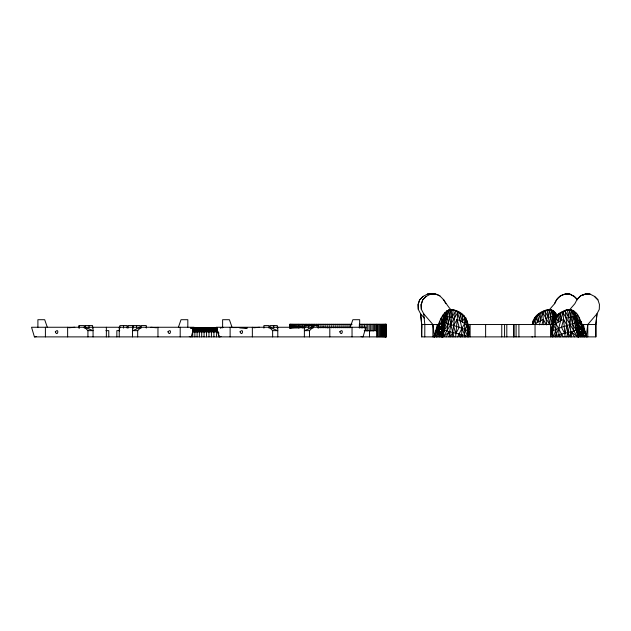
<?xml version="1.0" encoding="UTF-8"?>
<svg xmlns="http://www.w3.org/2000/svg" width="631" height="631" viewBox="0 0 631 631"><rect width="100%" height="100%" fill="white"/><g stroke="black" fill="none" stroke-linecap="round" stroke-linejoin="round"><path stroke-width="0.95" d="M87.922 336.883L87.922 330.644L84.562 327.26L93.065 330.644L87.922 330.644M106.363 336.883L106.363 327.26M108.777 336.883L108.777 330.644L105.898 330.644M116.845 336.883L116.845 330.644L119.724 330.644M119.235 336.883L119.235 327.26M272.639 336.883L272.639 330.644L269.279 327.26L277.782 330.644L272.639 330.644M339.92 327.931L339.92 324.287M341.947 327.931L341.947 324.287M343.966 327.931L343.966 324.287M345.977 327.931L345.977 324.287M347.973 327.931L347.973 324.287M349.945 327.931L349.945 324.287M359.362 328.167L359.362 324.287L386.148 324.287L386.148 336.883L34.413 336.883L31.55 327.26L194.048 327.26L191.185 336.883L189.268 336.583M361.129 328.167L361.129 324.287M364.529 328.167L364.529 324.287M366.146 331.07L366.146 324.287M367.707 331.07L367.707 324.287M369.214 331.07L369.214 324.287M369.514 336.883L369.514 330.66M372.03 331.07L372.03 324.287M375.729 330.66L375.729 324.287M376.691 336.883L376.691 324.287M376.817 330.66L376.817 324.287M377.393 336.883L377.393 324.287M379.397 336.883L379.397 324.287M380.454 336.883L380.454 324.287M383.12 336.883L383.12 324.287M383.829 336.883L383.829 324.287M384.445 336.883L384.445 324.287M384.965 336.883L384.965 324.287M385.399 336.883L385.399 324.287M385.73 336.883L385.73 324.287M385.967 336.883L385.967 324.287M386.109 336.883L386.093 324.287M569.075 310.397L574.849 303.708L577.16 299.307L580.662 295.765L585.292 294.125L590.174 294.164L594.497 296.389L597.928 299.843L599.45 304.473L599.284 309.379L596.973 313.788L595.861 324.531L595.901 336.883L421.666 336.883L421.729 324.531L420.609 313.796L418.282 309.379L418.116 304.465L419.639 299.843L423.07 296.389L427.392 294.164L432.267 294.117M424.766 336.883L424.829 324.531L423.709 313.796L421.382 309.379L421.216 304.473L422.738 299.843L426.17 296.389M440.572 331.685L440.572 332.553L438.482 332.852L436.163 330.273C439.531 322.362 443.096 306.784 454.801 310.247C466.822 313.102 470.229 325.927 468.51 336.883C460.109 333.547 451.07 332.845 442.631 329.469C439.988 335.708 436.944 326.637 441.826 329.8C440.651 335.858 436.904 326.235 441.771 329.8M501.755 336.883L501.771 324.531M504.571 336.883L504.571 324.531M506.811 336.883L506.811 324.531M535.041 336.883L535.041 324.531M579.7 320.296L579.25 317.787L582.799 325.785L581.956 329.082C580.181 328.514 576.497 330.384 580.394 331.646C581.411 331.472 581.821 330.06 581.064 329.358C577.136 327.907 580.512 321.021 579.25 317.787C577.042 311.422 569.801 307.329 563.68 311.17C552.661 314.522 551.108 327.008 552.157 336.883C560.565 333.547 569.604 332.845 578.043 329.469C578.627 330.147 579.944 333.113 581.372 330.841C582.105 329.24 579.447 328.152 578.84 329.8M580.134 328.964L571.694 309.892L567.963 309.766C555.785 312.921 551.431 325.21 552.985 336.883M438.908 324.949L437.867 325.785L438.719 329.082C443.412 330.258 440.509 320.564 441.416 317.787L441.116 319.46M442.623 336.883L444.429 329.926C441.771 325.32 442.915 319.759 443.23 314.727L444.374 317.054L442.631 331.172L441.81 332.174L439.933 332.9L439.452 336.883L438.34 330.321L439.626 321.55L439.839 324.799L437.267 331.811L436.415 336.883M580.607 336.883L580.741 332.9L582.326 330.321L581.041 321.55L580.835 324.799L583.407 331.811L584.251 336.883M586.893 336.883L586.144 334.793L583.407 331.811C582.523 331.867 580.047 330.328 581.34 332.174L578.698 336.883L579.345 331.449M433.773 336.883L434.53 334.793L437.267 331.811L438.719 331.559L439.72 332.379L441.968 336.883L442.15 331.898L441.534 331.283M532.722 336.883L531.894 336.883M578.051 336.883L576.237 329.926L577.499 327.158L579.345 326.29L582.216 328.033L582.287 329.887L583.407 331.811L582.192 332.852L581.214 336.883C580.962 330.92 579.534 329.437 578.698 336.883L576.237 329.926L571.694 309.892L569.88 324.618L566.741 336.883M440.572 328.964L448.98 309.892L451.055 309.766L456.986 311.17C459.202 319.278 463.903 328.301 460.898 336.883M455.645 336.883L457.83 312.369L454.801 310.247L450.692 309.892M467.689 336.883L467.05 325.359L462.278 321.897L462.602 315.397L461.624 313.694L460.267 313.694L457.83 312.369L443.254 336.883L449.714 331.378L453.224 310.247M569.974 309.892L565.865 310.247L565.187 311.17L563.68 311.17L562.836 312.369L561.409 312.369L560.399 313.694L559.05 313.694L558.064 315.397L556.794 315.397C554.712 322.331 557.757 330.155 552.993 336.489L550.548 324.531L550.548 336.883L552.125 330.628L552.511 324.531M195.058 329.358L193.196 328.917L195.121 328.428L195.342 329.556L195.121 328.428L198.978 327.576L190.381 327.844M462.278 321.897L460.267 313.694L462.602 315.397L463.88 315.397L464.637 317.74L462.278 321.897L459.699 320.58L460.267 313.694L459.265 312.369L457.83 312.369M438.719 331.559C441.345 330.25 441.692 334.911 441.968 336.883L442.426 331.559C449.375 326.558 449.304 317.361 451.055 309.766L451.977 317.519L454.462 318.418L452.198 336.883M533.534 324.484C533.589 319.128 537.628 315.658 541.146 312.369L542.573 312.369L549.617 324.618L552.149 323.869L552.78 316.399L551.431 309.892C542.841 309.103 533.037 315.476 532.312 324.531M468.155 324.531L468.549 330.628L470.119 336.883L470.119 324.531L468.549 330.628L467.468 330.628L468.092 324.531L464.724 329.374L464.605 336.883L465.41 336.883L461.971 328.262L466.183 320.974L465.852 317.74L464.637 317.74L462.602 315.397M551.628 310.767L553.411 310.767L556.029 317.054L557.173 314.727L553.411 310.767L551.431 309.892L547.18 310.247L540.136 313.694L538.787 313.694L537.801 315.397L536.531 315.397L535.766 317.74L535.703 323.553L534.22 320.974L534.56 317.74L535.766 317.74L538.133 321.897L534.528 324.452M563.057 336.883L554.483 320.974L554.823 317.74L556.029 317.74L558.396 321.897L553.624 325.359L552.582 324.531L553.206 330.628L552.125 330.628M555.272 336.883L558.695 328.262L562.836 312.369L577.42 336.883L570.952 331.378L570.353 336.883L567.932 332.616L565.187 311.17L568.697 317.519L571.678 336.883M578.966 329.563L577.499 327.158L576.292 317.054L577.436 314.727C578.572 319.625 577.065 324.665 578.043 329.469C577.089 331.874 580.252 333.326 582.192 332.852L584.211 336.007L586.373 336.883L586.144 334.793L582.799 325.785L583.02 327.584M566.204 318.418L568.697 317.519L569.612 309.766C571.363 317.361 571.3 326.558 578.248 331.559L578.698 336.883L579.581 331.575M437.543 328.483L437.867 325.785M439.815 331.449L438.482 332.852L437.969 336.883L434.53 334.793L436.163 330.273L441.329 326.29L443.167 327.158L441.7 329.563M586.325 335.929L587.769 324.531L596.973 313.788L595.861 324.531L581.009 324.531M448.988 336.883L449.714 331.378L446.117 336.883M454.462 318.418L455.487 311.17L451.977 317.519L445.912 316.312L443.167 327.158L441.534 329.358M468.549 330.628L467.674 336.489L464.724 329.374L464.637 317.74L466.183 320.974L467.05 325.359L467.342 320.974L466.183 320.974M439.839 324.799L444.374 317.054L445.084 312.384M193.047 330.463L193.047 329.114L193.047 330.25M445.912 316.312L446.993 310.767L448.775 310.767L448.98 309.892L450.786 324.618L453.926 336.883M440.304 331.654L440.059 336.883M580.362 328.988L580.536 328.136L579.345 326.29L578.043 329.469M434.112 336.883L434.53 334.793L434.302 336.883L436.463 336.007L438.482 332.852M193.891 329.958L216.875 329.958L216.441 336.883M584.03 336.883L584.211 336.007L586.144 334.793L586.42 336.181M448.98 309.892L446.149 323.04L442.292 336.883M446.78 330.904L448.255 323.869L447.624 316.399L444.689 321.802L444.429 329.926L441.968 336.883L441.093 331.575M434.893 334.982L437.259 324.531M539.442 324.847L542.573 312.369L543.417 311.17L544.924 311.17L545.602 310.247L549.711 309.892M538.133 321.897L540.136 313.694L540.704 320.58L538.133 321.897L537.801 315.397M558.396 321.897L560.399 313.694L560.967 320.58L558.396 321.897L558.064 315.397M541.934 324.752L543.338 319.46L542.573 312.369M562.836 312.369L563.601 319.46L561.487 327.402L564.895 333.799L565.029 336.883M439.31 330.841L437.267 331.811C437.567 329.39 440.99 326.322 442.631 329.469M421.224 304.465L421.39 309.379L421.224 304.465L422.746 299.851L426.177 296.404L430.5 294.164C441.842 291.632 445.131 304.276 451.591 310.397M217.553 327.576L217.419 327.97L217.553 327.576L200.974 327.576L194.032 329.421L193.252 330.463L193.252 329.003M178.399 327.26L181.018 319.704L187.817 319.704L187.817 327.26M350.244 327.26L352.863 319.704L359.662 319.704L359.662 327.26M217.143 328.917L195.76 328.917L194.032 329.421L193.504 330.234L194.032 329.421L197.495 328.428L215.605 328.428L216.149 327.576M440.052 331.575L439.72 332.379L441.006 332.505M441.093 329.066L441.424 328.262M457.609 336.883L461.971 328.262L467.468 330.628M580.623 329.066L580.954 328.262L582.216 328.033L584.503 330.273L584.763 332.987M444.374 317.054L446.993 310.767M557.843 336.883L558.956 334.327L558.695 328.262L574.518 323.04L576.758 320.682M214.792 329.958L213.925 331.969L213.925 336.883M194.75 329.201L195.121 328.428L197.361 329.003M548.812 310.397L554.586 303.708L556.897 299.307L560.399 295.765L565.029 294.125L569.911 294.164L574.234 296.389L577.665 299.843M554.586 303.708C556.716 297.288 563.081 292.839 569.903 294.172L574.234 296.404L576.979 299.157M215.068 329.421L215.605 328.428M452.742 332.616L450.313 336.883L449.714 331.378M457.065 319.46L453.523 325.588L455.779 333.799L459.179 327.402L457.065 319.46L459.699 320.58M561.913 334.115L560.296 336.883L558.956 334.327L559.768 336.883M441.329 329.193L441.81 328.467L441.329 326.29L440.138 328.136L440.304 328.988M580.851 329.193L581.34 328.467L581.672 328.743L582.161 329.469L581.356 329.8M212.726 329.958L211.424 331.969L211.424 336.883M584.503 330.273L583.407 331.811L581.356 330.841M582.216 328.033L581.064 329.358M213.136 329.421L214.753 327.576L214.351 327.97M439.31 329.8L438.513 329.469L438.458 328.033L439.72 328.262L441.329 326.29M210.675 329.958L208.948 331.969L208.948 336.883M577.941 323.317L579.345 321.897L576.292 317.054L573.674 310.767L571.891 310.767M137.676 330.644L141.036 327.26L132.534 330.644L137.676 330.644L137.676 336.883M309.521 330.644L312.881 327.26L304.379 330.644L309.521 330.644L309.521 336.883M577.16 299.307L580.67 295.765L585.3 294.117L590.166 294.172L585.292 294.125L580.67 295.765M423.078 296.404L419.639 299.851L418.116 304.473L418.29 309.379M438.995 331.898L439.61 331.283M579.14 331.283L578.524 331.898L578.698 336.883M211.211 329.421L213.373 327.576L212.828 327.97M194.427 329.066L195.121 328.428L193.196 328.917M208.648 329.958L206.495 331.969L206.495 336.883M209.318 329.421L212 327.576L211.33 327.97M206.652 329.958L204.073 331.969L204.073 336.883M195.594 329.035L197.495 328.428L196.367 329.224M193.788 330.013L195.058 329.248M578.248 331.559L578.966 331.078M204.681 329.958L201.699 331.969L201.699 336.883M207.449 329.421L210.651 327.576M196.044 329.279L197.495 328.428L196.075 329.137M584.211 336.007L582.697 336.883L581.956 331.559M580.362 331.654L580.851 331.449M197.014 329.224L199.23 327.97L215.881 327.97M199.538 328.38L200.974 327.576M202.756 329.958L199.372 331.969L199.372 336.883M205.611 329.421L209.326 327.576M194.103 328.98L195.121 328.428L193.504 328.948L193.504 330.463M581.34 328.467L579.242 328.262L578.864 328.467L579.345 329.193M200.879 329.958L197.093 331.969L197.093 336.883M203.805 329.421L208.025 327.576M199.041 329.958L194.876 331.969L194.876 336.883M553.206 330.628L558.695 328.262M192.723 336.883L192.723 331.969L197.266 329.958M202.046 329.421L206.755 327.576M540.704 320.58L543.338 319.46L546.438 324.823M560.967 320.58L563.601 319.46L567.143 325.588L564.895 333.799L563.601 319.46M195.547 329.958L192.526 331.172L216.607 331.172L218.176 331.938M578.84 330.841L578.043 331.172L576.237 329.926L575.985 321.802L573.674 310.767M200.335 329.421L205.517 327.576M546.761 324.697L545.941 318.418L550.737 316.825L554.491 316.312L555.296 318.063M198.67 329.421L204.318 327.576M197.061 329.421L203.158 327.576M195.515 329.421L202.038 327.576M198.773 328.428L200.406 327.97M439.791 329.193L439.334 328.467M194.025 328.428L198.071 327.576M193.709 328.278L197.211 327.576M440.02 329.066L439.72 328.262M580.623 331.575L580.954 332.379L579.66 332.505M439.239 330.589L437.267 331.811L438.34 330.321L439.208 330.321M441.905 330.052L444.429 329.926L442.631 331.172L441.826 330.841M578.761 330.589L576.237 329.926L578.375 336.883M582.287 329.887L581.372 329.8M194.23 327.97L196.415 327.576M195.681 327.576L193.425 327.97L197.046 327.97M193.465 327.844L195.011 327.576M192.242 327.844L193.867 327.576M580.102 331.685L580.102 332.553L580.741 332.9M191.745 327.844L193.394 327.576M191.319 327.844L192.991 327.576M190.964 327.844L192.668 327.576M34.413 336.883L36.338 336.583M190.696 327.844L192.408 327.576M190.499 327.844L192.226 327.576M221.047 336.583L219.131 336.883L216.267 327.26L365.893 327.26L363.03 336.883L361.106 336.583M69.024 327.773L74.781 327.26M253.741 327.773L259.499 327.26M574.754 316.312L568.697 317.519L567.443 310.247M194.75 329.406L194.103 329.792M435.366 294.117L427.4 294.172L435.366 294.117L440.004 295.765M534.22 320.974L533.061 320.974L533.298 324.484M554.483 320.974L553.324 320.974L553.624 325.359L555.943 329.374L556.061 336.883M352.074 324.287L289.747 324.287L289.747 328.167M438.75 324.531L421.666 324.531L420.593 313.788L424.284 318.095M467.603 324.531L553.072 324.531M220.369 327.576L220.503 327.97L220.369 327.576L223.161 327.576M232.397 327.576L236.948 327.576M217.009 329.421L194.032 329.421L194.427 329.587M441.929 330.321L444.429 329.926L441.905 330.589M578.737 330.321L576.237 329.926L578.761 330.052M581.459 330.321L582.326 330.321L583.407 331.811L581.435 330.589M194.032 330.549L216.741 330.549M364.213 330.66L376.904 330.66M192.723 331.969L216.441 331.969L218.965 333.113L216.488 331.732L218.137 332.127M565.029 294.125L569.903 294.172M322.654 327.26L328.42 327.773M150.817 327.26L156.575 327.773M247.541 327.844L238.936 327.576L240.23 327.844M245.696 327.576L247.226 327.844M245.254 327.576L246.95 327.844M244.923 327.576L246.603 327.844M244.528 327.576L246.177 327.844M244.055 327.576L245.68 327.844M243.519 327.576L245.104 327.844M242.911 327.576L244.457 327.844M242.241 327.576L243.74 327.844M241.507 327.576L242.959 327.844M240.703 327.576L242.115 327.844M239.851 327.576L241.2 327.844M438.387 329.887L439.239 330.052M461.971 328.262L446.149 323.04L443.916 320.682M216.488 331.732L218.137 332.498M441.7 331.078L442.426 331.559M581.34 332.174L582.192 332.852M579.14 329.358C575.874 325.754 576.411 320.122 573.043 316.399L572.412 323.869L573.887 330.904M581.064 331.283L581.672 331.898M439.61 329.358L438.458 328.033M594.497 296.404L597.928 299.851M441.321 321.897L442.725 323.317M423.693 313.788L432.905 324.531L434.467 336.883M439.334 332.174L439.933 332.9M579.345 326.29L580.954 328.262M221.765 327.576L222.041 327.97M441.329 331.449L441.968 336.883M570.952 331.378L574.549 336.883M458.753 334.115L460.37 336.883L461.711 334.327L462.823 336.883M554.46 319.491L552.78 316.399L553.624 320.193M443.506 299.299L445.825 303.708M579.345 321.897L580.835 324.799M554.901 318.142L551.431 309.892L549.617 324.618L547.18 310.247M579.242 328.262L579.581 329.066M232.027 327.26L229.408 319.704L222.617 319.704L222.617 327.26M47.309 327.26L44.691 319.704L37.899 319.704L37.899 327.26M583.415 324.531L585.994 335.929M436.463 336.007L436.644 336.883M552.149 323.869L549.349 309.766L548.434 317.519L544.924 311.17L545.941 318.418M553.411 310.767L554.491 316.312M575.582 312.384L576.292 317.054M555.319 312.384L556.029 317.054M567.932 332.616L568.468 336.883M543.338 319.46L543.875 324.807M581.041 321.55L581.143 323.04M586.144 334.793L586.183 336.181M595.838 324.531L595.838 336.883M587.769 324.531L587.769 336.883M518.903 324.531L518.919 336.883M516.087 324.531L516.087 336.883M485.625 324.531L485.625 336.883M432.905 324.531L432.905 336.883M421.705 336.883L421.705 324.531L421.666 328.333M385.943 324.287L385.943 336.883M382.323 324.287L382.323 336.883M381.432 324.287L381.432 336.883M378.245 324.287L378.245 336.883M374.569 324.287L374.569 330.66M373.339 324.287L373.339 331.07M370.657 324.287L370.657 331.07M362.857 324.287L362.857 328.167M352.035 327.26L352.043 336.883M337.9 324.287L337.9 327.931M335.866 324.287L335.866 327.931M333.838 324.287L333.838 327.931M331.819 324.287L331.819 327.931M329.816 324.287L329.808 336.883M327.82 324.287L327.82 327.931M325.848 324.287L325.848 327.931M323.908 324.287L323.908 327.931M321.991 324.287L321.991 327.931M320.098 324.287L320.098 327.931M318.253 324.287L318.253 327.931M318.111 328.096L318.111 325.549L312.968 325.549L312.968 328.096L312.952 324.287M316.439 324.287L316.439 326.227M314.672 324.287L314.672 326.227M311.974 328.104L311.974 325.572L304.749 325.572L304.749 328.104M311.28 324.287L311.28 326.227M309.663 324.287L309.663 326.227M308.417 325.572L308.417 328.104M308.102 324.287L308.102 326.227M306.603 324.287L306.603 326.227M305.167 324.287L305.167 326.227M304.379 327.26L304.379 336.883M303.795 324.287L303.795 328.167M302.494 324.287L302.494 328.167M301.263 324.287L301.263 327.931M300.104 324.287L300.104 327.931M299.023 324.287L299.149 328.167M298.463 324.287L298.463 328.167M297.714 324.287L297.714 328.167M296.562 324.287L296.562 328.167M295.497 324.287L295.497 328.167M294.519 324.287L294.519 328.167M293.62 324.287L293.62 328.167M292.816 324.287L292.816 328.167M292.106 324.287L292.106 328.167M291.483 324.287L291.483 328.167M290.954 324.287L290.954 328.167M290.52 324.287L290.52 328.167M290.181 324.287L290.181 328.167M289.945 324.287L289.945 328.167M277.782 327.26L277.782 336.883M277.293 328.104L277.293 325.572L270.076 325.572L270.076 328.104M273.736 325.572L273.736 328.104M269.003 328.112L269.003 325.58L263.916 325.58L263.916 328.112M252.353 327.26L252.353 336.883M230.118 327.26L230.118 336.883M218.965 334.998L218.965 336.883M193.788 328.94L193.788 330.463M192.897 329.256L192.897 330.463L192.802 329.414M180.198 327.26L180.198 336.883M157.963 327.26L157.963 336.883M146.266 328.096L146.266 325.549L141.123 325.549L141.123 328.096M140.137 328.112L140.137 325.572L128.101 325.549L128.101 328.096M136.572 325.572L136.572 328.112M133.244 325.549L133.244 328.096M132.912 325.572L132.912 328.112M132.534 327.26L132.534 336.883M127.107 328.112L127.107 325.572L119.89 325.572L119.89 328.112M123.55 325.572L123.55 328.112M119.511 327.26L119.511 331.109M93.065 327.26L93.065 336.883M92.583 328.112L92.583 325.572L85.209 325.572L85.209 328.112M89.018 325.572L89.018 328.112M85.359 325.572L85.359 328.112M84.286 328.112L84.286 325.58L79.049 325.58L79.049 328.112M79.198 325.58L79.198 328.112M67.635 327.26L67.635 336.883M45.4 327.26L45.408 336.883M513.855 324.531L513.855 336.883L513.855 324.531M55.323 331.803C57.555 337.577 59.598 327.323 55.323 331.803M167.956 331.803C170.189 337.577 172.231 327.323 167.956 331.803M240.04 331.803C242.272 337.577 244.315 327.323 240.04 331.803M339.801 331.803C342.034 337.577 344.069 327.323 339.801 331.803M194.403 327.576L192.818 327.844L194.403 327.576"/></g></svg>
